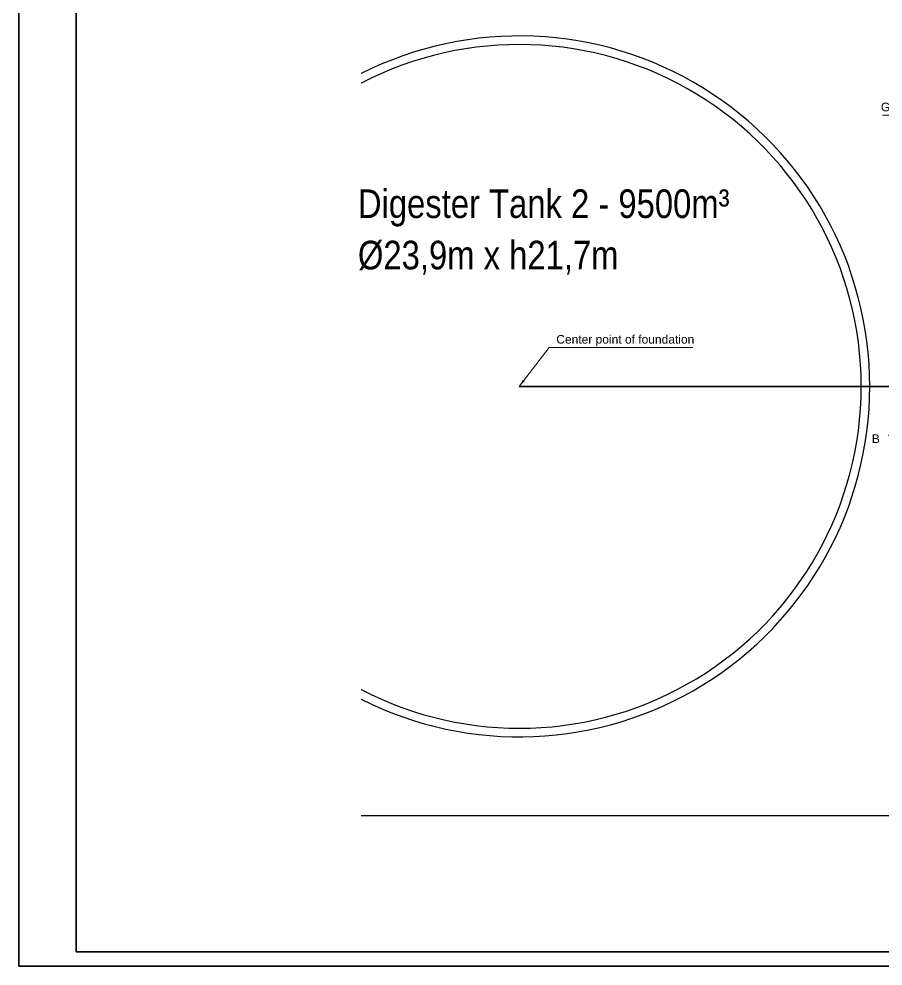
# Model space of a CAD drawing. Header units: millimetres. Extents: x -360063 to 84100, y -179792 to 59400.
# Drawn here: x 0 to 30198, y 0 to 33106 of the extents above; entities that cross this region are included whole.
import ezdxf

# ---------------------------------------------------------------- set-up
doc = ezdxf.new("R2010")
doc.units = ezdxf.units.MM
doc.header["$LTSCALE"] = 100
doc.linetypes.add('CHAIN', pattern=[0.3543, 0.2362, -0.0295, 0.0591, -0.0295])
doc.layers.get('0').update_dxf_attribs({"lineweight": 18})
doc.layers.add('4003-AREA-05_F-Foundation', color=7, linetype='Continuous', lineweight=25, true_color=0xadadad)
doc.layers.add('4003-AREA-05_P-Trace', color=5, linetype='Continuous', lineweight=25, true_color=0x0000ff)
for name, color, linetype, lineweight in [('4003-AREA-05_T-Tank', 7, 'Continuous', 25), ('4003-AREA-05_T-Tank_Annotation', 7, 'Continuous', 25), ('Border', 7, 'Continuous', 35), ('Section Line', 7, 'CHAIN', 35), ('Sketch Geometry', 7, 'Continuous', 18), ('Symbol', 7, 'Continuous', 18)]:
    doc.layers.add(name, color=color, linetype=linetype, lineweight=lineweight)
doc.styles.add('Text Style172', font='')
doc.styles.add('Title', font='arial.ttf')
doc.styles.get('Text Style172').set_extended_font_data('Bahnschrift SemiLight Condensed')
doc.dimstyles.new('Default - Method 2a$7', dxfattribs={"dimscale": 100, "dimtxt": 3, "dimasz": 2.5, "dimexe": 3, "dimexo": 0.5, "dimgap": 0.7, "dimtad": 0, "dimtoh": 1, "dimdec": 1, "dimrnd": 1e-08, "dimtxsty": 'Title', "dimcen": 0.09, "dimdle": 10, "dimclrd": 256, "dimclre": 256, "dimclrt": 7, "dimazin": 2, "dimtfac": 0.833333, "dimtdec": 1, "dimtmove": 0, "dimatfit": 3, "dimfxl": 1, "dimtolj": 1, "dimlwd": -1, "dimlwe": -1, "dimarcsym": 0})

# ---------------------------------------------------------------- blocks, each defined once
blk = doc.blocks.new('Borders Bigadan Border')
at = {"layer": 'Border'}
for p, q in [((0, 0), (0, 594)), ((20, 589), (20, 5)), ((20, 5), (836, 5)), ((841, 0), (0, 0))]:
    blk.add_line(p, q, dxfattribs=at)
blk = doc.blocks.new('2dTransSection1')
at = {"layer": 'Section Line', "linetype": 'CHAIN', "ltscale": 23.003103}
blk.add_line((308.35, 189.8), (338.85, 99.83), dxfattribs=at)
at = {"layer": 'Section Line', "linetype": 'Continuous', "lineweight": 70}
for p, q in [((308.35, 189.8), (310.07, 184.74)), ((337.14, 104.9), (338.85, 99.83))]:
    blk.add_line(p, q, dxfattribs=at)
at = {"layer": 'Section Line', "linetype": 'Continuous'}
for p, q in [((303.84, 185.45), (305.42, 185.99)), ((309.21, 187.27), (305.1, 186.93)), ((305.1, 186.93), (305.74, 185.04)), ((305.42, 185.99), (309.21, 187.27)), ((305.74, 185.04), (309.21, 187.27)), ((332.63, 100.55), (334.21, 101.08)), ((338, 102.37), (333.89, 102.03)), ((333.89, 102.03), (334.53, 100.14)), ((334.21, 101.08), (338, 102.37)), ((334.53, 100.14), (338, 102.37))]:
    blk.add_line(p, q, dxfattribs=at)
at = {"layer": 'Section Line', "linetype": 'Continuous', "flags": 128}
for points in [[(305.74, 185.04), (309.21, 187.27), (305.1, 186.93), (305.74, 185.04)], [(334.53, 100.14), (338, 102.37), (333.89, 102.03), (334.53, 100.14)]]:
    blk.add_lwpolyline(points, dxfattribs=at)
at = {"layer": 'Section Line'}
for points in [[(305.74, 185.04), (309.21, 187.27), (305.1, 186.93), (305.74, 185.04)], [(334.53, 100.14), (338, 102.37), (333.89, 102.03), (334.53, 100.14)]]:
    blk.add_solid(points, dxfattribs=at)
at = {"layer": 'Section Line', "char_height": 3, "attachment_point": 7, "style": 'Title'}
for insert in [(298.05, 182.83), (326.84, 97.92)]:
    blk.add_mtext('B', dxfattribs=dict(at, insert=insert))

msp = doc.modelspace()

# ---------------------------------------------------------------- linework, layer by layer
at = {"layer": '4003-AREA-05_F-Foundation'}
for start, end in [(0, 116.790687), (243.209313, 0)]:
    msp.add_arc((17485.37, 20262.41), 12250, start, end, dxfattribs=at)
at = {"layer": '4003-AREA-05_P-Trace'}
msp.add_line((11963.9, 5257.18), (66460.83, 5257.18), dxfattribs=at)
at = {"layer": '4003-AREA-05_T-Tank'}
for start, end in [(0, 117.519334), (242.480666, 0)]:
    msp.add_arc((17485.37, 20262.41), 11950, start, end, dxfattribs=at)
at = {"layer": 'Sketch Geometry', "color": 1, "lineweight": 35, "true_color": 0xff0000}
msp.add_line((17485.37, 20262.41), (49408.48, 20262.41), dxfattribs=at)
at = {"layer": 'Sketch Geometry'}
for radius, start, end in [(12250, 0, 116.790687), (11950, 0, 117.519334), (12250, 243.209313, 0), (11950, 242.480666, 0)]:
    msp.add_arc((17485.37, 20262.41), radius, start, end, dxfattribs=at)

# ---------------------------------------------------------------- block references
at = {"xscale": 100, "yscale": 100, "zscale": 100}
msp.add_blockref('Borders Bigadan Border', (0, 0), dxfattribs=at)
at = {"layer": 'Section Line', "xscale": 100, "yscale": 100, "zscale": 100}
msp.add_blockref('2dTransSection1', (0, 0), dxfattribs=at)

# ---------------------------------------------------------------- texts
at = {"layer": '4003-AREA-05_T-Tank_Annotation', "char_height": 1000, "attachment_point": 7, "style": 'Text Style172'}
for s, insert in [('Digester Tank 2 - 9500m³', (11845.57, 25847.61)), ('Ø23,9m x h21,7m', (11845.57, 24166.82))]:
    msp.add_mtext(s, dxfattribs=dict(at, insert=insert))
at = {"layer": 'Symbol', "color": 7, "char_height": 300, "style": 'Title'}
for s, insert, width, attachment_point in [('\\fArial|b0|i0;Gas Pipe Connection', (34082.9, 29788.25), 3960.1374, 9), ('\\fArial|b0|i0;Center point of foundation', (18779.03, 21668.26), 4821.4941, 7)]:
    msp.add_mtext(s, dxfattribs=dict(at, insert=insert, width=width, attachment_point=attachment_point))

# ---------------------------------------------------------------- leaders
at = {"layer": 'Symbol', "annotation_type": 0, "has_hookline": 1}
for points, hookline_direction, text_width in [([(38561.99, 28300.97), (34332.9, 29738.25), (34082.9, 29738.25)], 1, 3909.41), ([(17485.37, 20262.41), (18529.03, 21618.26), (18779.03, 21618.26)], 0, 4773.4)]:
    msp.add_leader(points, dimstyle='Default - Method 2a$7', override={"dimgap": 0, "dimtad": 1}, dxfattribs=dict(at, hookline_direction=hookline_direction, text_width=text_width))

doc.saveas('drawing.dxf')
